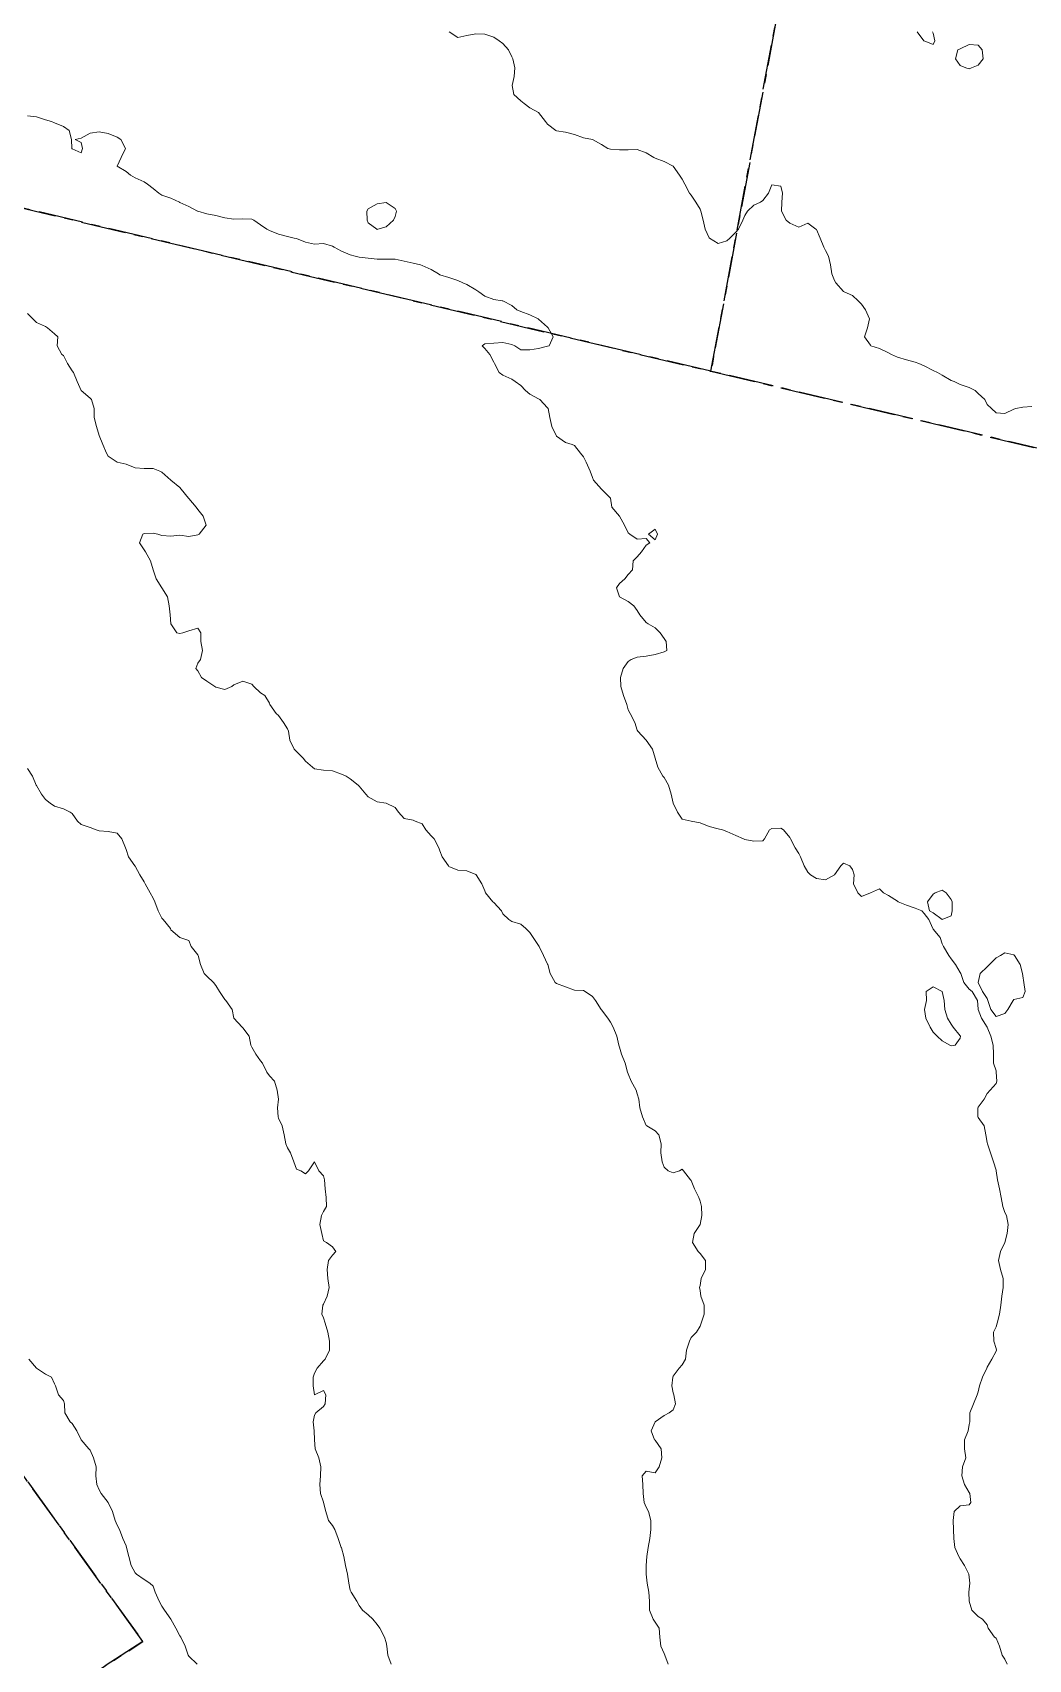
# Model space of a CAD drawing. Header units: centimetres. Extents: x 0 to 642158, y -847 to 649707.
# Drawn here: x 616897 to 616952.6, y 621496 to 621586.7 of the extents above; entities that cross this region are included whole.
import ezdxf

# ---------------------------------------------------------------- set-up
doc = ezdxf.new("R2010")
doc.units = ezdxf.units.CM
doc.header["$MEASUREMENT"] = 0
doc.linetypes.add('CENTERX2', pattern=[4, 2.5, -0.5, 0.5, -0.5])
doc.layers.add('SPW_parcellaire cadastral', color=7, linetype='CENTERX2', lineweight=25, true_color=0xff0542)
doc.layers.add('WAL_topographie 0.5', color=253, linetype='Continuous', lineweight=20)

msp = doc.modelspace()

# ---------------------------------------------------------------- linework, layer by layer
at = {"layer": 'SPW_parcellaire cadastral'}
for points in [[(616941.396, 621603.054), (616942.547, 621602.821), (616941.59, 621598.423), (616959.915, 621594.697), (616960.872, 621599.094), (616958.93, 621599.489), (616964.52, 621627.116), (616966.039, 621634.62), (616967.723, 621642.945), (616968.84, 621648.466), (616969.099, 621649.744), (616978.598, 621647.774), (616977.304, 621641.176), (616974.814, 621628.477), (616961.682, 621561.505), (616934.855, 621567.822), (616941.396, 621603.054)], [(616889.773, 621638.699), (616898.529, 621624.817), (616903.7, 621616.432), (616901.479, 621616.883), (616900.528, 621611.365), (616899.721, 621606.687), (616912.682, 621604.052), (616913.489, 621608.73), (616916.32, 621608.153), (616915.444, 621603.842), (616939.751, 621598.899), (616940.536, 621603.229), (616941.396, 621603.054), (616934.855, 621567.822), (616876.41, 621581.683)], [(616876.41, 621581.683), (616934.855, 621567.822), (616961.682, 621561.505)], [(616858.606, 621468.447), (616835.423, 621553.076), (616854.687, 621564.33), (616903.186, 621496.996), (616858.606, 621468.447)], [(616858.606, 621468.447), (616903.186, 621496.996), (616854.687, 621564.33)]]:
    msp.add_lwpolyline(points, dxfattribs=at)
at = {"layer": 'WAL_topographie 0.5'}
for points in [[(616920.269, 621586.75), (616920.75, 621586.433), (616921.25, 621586.543), (616921.75, 621586.633), (616922.25, 621586.624), (616922.75, 621586.455), (616923.044, 621586.25), (616923.25, 621586.089), (616923.561, 621585.75), (616923.75, 621585.362), (616923.81, 621585.25), (616923.931, 621584.75), (616923.886, 621584.25), (616923.768, 621583.75), (616923.875, 621583.25), (616924.25, 621582.895), (616924.44, 621582.75), (616924.75, 621582.507), (616925.25, 621582.25), (616925.25, 621582.25), (616925.635, 621581.75), (616925.75, 621581.592), (616926.214, 621581.25), (616926.25, 621581.234), (616926.75, 621581.162), (616927.25, 621581.02), (616927.75, 621580.831), (616928.25, 621580.75), (616928.25, 621580.75), (616928.75, 621580.472), (616929.113, 621580.25), (616929.25, 621580.209), (616929.75, 621580.161), (616930.25, 621580.169), (616930.75, 621580.188), (616931.25, 621580.006), (616931.667, 621579.75), (616931.75, 621579.701), (616932.25, 621579.518), (616932.75, 621579.25), (616932.75, 621579.25), (616933.094, 621578.75), (616933.25, 621578.533), (616933.394, 621578.25), (616933.669, 621577.75), (616933.75, 621577.65), (616934.006, 621577.25), (616934.25, 621576.854), (616934.293, 621576.75), (616934.424, 621576.25), (616934.543, 621575.75), (616934.75, 621575.267), (616934.768, 621575.25), (616935.25, 621574.956), (616935.75, 621575.101), (616935.904, 621575.25), (616936.25, 621575.578), (616936.389, 621575.75), (616936.629, 621576.25), (616936.75, 621576.5), (616936.9, 621576.75), (616937.25, 621577.081), (616937.618, 621577.25), (616937.75, 621577.35), (616938.071, 621577.75), (616938.25, 621578.226), (616938.75, 621578.135), (616938.846, 621577.75), (616938.806, 621577.25), (616938.79, 621576.75), (616939.05, 621576.25), (616939.25, 621576.083), (616939.75, 621575.861), (616940.25, 621576.072), (616940.7, 621575.75), (616940.75, 621575.727), (616940.937, 621575.25), (616941.145, 621574.75), (616941.25, 621574.559), (616941.412, 621574.25), (616941.531, 621573.75), (616941.593, 621573.25), (616941.75, 621572.883), (616941.821, 621572.75), (616942.25, 621572.27), (616942.279, 621572.25), (616942.75, 621572.055), (616943.062, 621571.75), (616943.25, 621571.558), (616943.481, 621571.25), (616943.703, 621570.75), (616943.593, 621570.25), (616943.425, 621569.75), (616943.75, 621569.274), (616943.776, 621569.25), (616944.25, 621569.088), (616944.75, 621568.854), (616944.928, 621568.75), (616945.25, 621568.609), (616945.75, 621568.463), (616946.25, 621568.338), (616946.439, 621568.25), (616946.75, 621568.124), (616947.25, 621567.871), (616947.482, 621567.75), (616947.75, 621567.6), (616948.25, 621567.318), (616948.41, 621567.25), (616948.75, 621567.088), (616949.25, 621566.924), (616949.592, 621566.75), (616949.75, 621566.58), (616950.12, 621566.25), (616950.25, 621565.979), (616950.5, 621565.75), (616950.75, 621565.511), (616951.25, 621565.471), (616951.75, 621565.705), (616951.861, 621565.75), (616952.25, 621565.826), (616952.75, 621565.856)], [(616946.35, 621586.75), (616946.728, 621586.25), (616946.75, 621586.238), (616947.25, 621586.036), (616947.347, 621586.25), (616947.25, 621586.679), (616947.212, 621586.75)], [(616949.25, 621584.685), (616949.386, 621584.75), (616949.75, 621584.888), (616950.034, 621585.25), (616949.97, 621585.75), (616949.75, 621586), (616949.25, 621586.037), (616948.75, 621585.805), (616948.619, 621585.75), (616948.482, 621585.25), (616948.75, 621584.875), (616949.062, 621584.75), (616949.25, 621584.685)], [(616896.75, 621582.074), (616897.25, 621582.009), (616897.75, 621581.845), (616898.083, 621581.75), (616898.25, 621581.667), (616898.75, 621581.472), (616899.083, 621581.25), (616899.208, 621580.75), (616899.228, 621580.25), (616899.25, 621580.232), (616899.75, 621580), (616899.827, 621580.25), (616899.75, 621580.583), (616899.417, 621580.75), (616899.75, 621580.821), (616900.25, 621581.09), (616900.75, 621581.179), (616901.25, 621581.074), (616901.75, 621580.885), (616901.952, 621580.75), (616902.224, 621580.25), (616901.97, 621579.75), (616901.75, 621579.25), (616902.25, 621578.958), (616902.5, 621578.75), (616902.75, 621578.614), (616903.25, 621578.39), (616903.444, 621578.25), (616903.75, 621578.011), (616904.083, 621577.75), (616904.25, 621577.647), (616904.75, 621577.477), (616905.231, 621577.25), (616905.25, 621577.242), (616905.75, 621577.019), (616906.233, 621576.75), (616906.25, 621576.743), (616906.75, 621576.594), (616907.25, 621576.503), (616907.75, 621576.383), (616908.25, 621576.297), (616908.75, 621576.32), (616909.25, 621576.307), (616909.371, 621576.25), (616909.75, 621575.99), (616910.088, 621575.75), (616910.25, 621575.665), (616910.75, 621575.463), (616911.25, 621575.333), (616911.625, 621575.25), (616911.75, 621575.223), (616912.25, 621575.019), (616912.75, 621574.917), (616913.25, 621574.946), (616913.75, 621574.801), (616913.85, 621574.75), (616914.25, 621574.512), (616914.75, 621574.323), (616915.022, 621574.25), (616915.25, 621574.193), (616915.75, 621574.139), (616916.25, 621574.067), (616916.75, 621574.079), (616917.25, 621574.08), (616917.75, 621573.969), (616918.25, 621573.859), (616918.662, 621573.75), (616918.75, 621573.726), (616919.25, 621573.505), (616919.662, 621573.25), (616919.75, 621573.207), (616920.25, 621573.046), (616920.75, 621572.888), (616921.014, 621572.75), (616921.25, 621572.654), (616921.75, 621572.369), (616921.914, 621572.25), (616922.25, 621572.018), (616922.75, 621571.83), (616923.214, 621571.75), (616923.25, 621571.743), (616923.75, 621571.486), (616924.034, 621571.25), (616924.25, 621571.16), (616924.75, 621570.972), (616925.226, 621570.75), (616925.25, 621570.737), (616925.75, 621570.288), (616925.772, 621570.25), (616926.067, 621569.75), (616925.828, 621569.25), (616925.75, 621569.218), (616925.25, 621569.092), (616924.75, 621569.017), (616924.25, 621569.028), (616923.92, 621569.25), (616923.75, 621569.312), (616923.25, 621569.422), (616922.75, 621569.388), (616922.25, 621569.357), (616922.092, 621569.25), (616922.25, 621569.1), (616922.53, 621568.75), (616922.75, 621568.327), (616922.786, 621568.25), (616923.046, 621567.75), (616923.25, 621567.605), (616923.75, 621567.386), (616923.946, 621567.25), (616924.25, 621567.031), (616924.523, 621566.75), (616924.75, 621566.542), (616925.25, 621566.294), (616925.324, 621566.25), (616925.75, 621565.79), (616925.786, 621565.75), (616925.875, 621565.25), (616925.992, 621564.75), (616926.22, 621564.25), (616926.25, 621564.213), (616926.75, 621563.854), (616927.125, 621563.75), (616927.25, 621563.683), (616927.592, 621563.25), (616927.75, 621563.05), (616927.9, 621562.75), (616928.125, 621562.25), (616928.25, 621561.9), (616928.31, 621561.75), (616928.75, 621561.25), (616928.75, 621561.25), (616929.25, 621560.75), (616929.25, 621560.75), (616929.322, 621560.25), (616929.75, 621559.75), (616929.75, 621559.75), (616930.036, 621559.25), (616930.25, 621558.821), (616930.333, 621558.75), (616930.75, 621558.456), (616931.25, 621558.5), (616931.45, 621558.25), (616931.25, 621558.125), (616930.977, 621557.75), (616930.75, 621557.472), (616930.528, 621557.25), (616930.481, 621556.75), (616930.25, 621556.5), (616930.05, 621556.25), (616929.75, 621556), (616929.595, 621555.75), (616929.75, 621555.25), (616929.75, 621555.25), (616930.25, 621554.979), (616930.558, 621554.75), (616930.75, 621554.487), (616930.9, 621554.25), (616931.25, 621553.813), (616931.357, 621553.75), (616931.75, 621553.521), (616932.033, 621553.25), (616932.25, 621552.917), (616932.359, 621552.75), (616932.404, 621552.25), (616932.25, 621552.179), (616931.75, 621552.024), (616931.25, 621551.933), (616930.75, 621551.885), (616930.408, 621551.75), (616930.25, 621551.639), (616929.958, 621551.25), (616929.82, 621550.75), (616929.84, 621550.25), (616929.978, 621549.75), (616930.163, 621549.25), (616930.25, 621548.95), (616930.35, 621548.75), (616930.607, 621548.25), (616930.75, 621547.821), (616930.783, 621547.75), (616931.25, 621547.25), (616931.25, 621547.25), (616931.59, 621546.75), (616931.75, 621546.25), (616931.75, 621546.25), (616931.893, 621545.75), (616932.175, 621545.25), (616932.25, 621545.171), (616932.485, 621544.75), (616932.631, 621544.25), (616932.75, 621543.75), (616932.75, 621543.75), (616932.985, 621543.25), (616933.25, 621542.859), (616933.75, 621542.75), (616933.75, 621542.75), (616934.25, 621542.65), (616934.75, 621542.444), (616935.25, 621542.321), (616935.5, 621542.25), (616935.75, 621542.156), (616936.25, 621541.938), (616936.679, 621541.75), (616936.75, 621541.728), (616937.25, 621541.632), (616937.75, 621541.639), (616937.85, 621541.75), (616938.125, 621542.25), (616938.25, 621542.331), (616938.75, 621542.358), (616938.893, 621542.25), (616939.25, 621541.833), (616939.293, 621541.75), (616939.555, 621541.25), (616939.75, 621540.93), (616939.855, 621540.75), (616940.061, 621540.25), (616940.25, 621539.9), (616940.408, 621539.75), (616940.75, 621539.547), (616941.25, 621539.477), (616941.75, 621539.75), (616941.75, 621539.75), (616942.094, 621540.25), (616942.25, 621540.397), (616942.607, 621540.25), (616942.75, 621540.05), (616942.85, 621539.75), (616942.8, 621539.25), (616943.044, 621538.75), (616943.25, 621538.544), (616943.75, 621538.75), (616943.75, 621538.75), (616944.25, 621538.96), (616944.472, 621538.75), (616944.75, 621538.603), (616945.25, 621538.277), (616945.303, 621538.25), (616945.75, 621538.065), (616946.25, 621537.893), (616946.614, 621537.75), (616946.75, 621537.6), (616947, 621537.25), (616947.235, 621536.75), (616947.25, 621536.722), (616947.636, 621536.25), (616947.75, 621535.893), (616947.813, 621535.75), (616948.125, 621535.25), (616948.25, 621535.071), (616948.5, 621534.75), (616948.75, 621534.3), (616948.788, 621534.25), (616948.95, 621533.75), (616949.25, 621533.375), (616949.417, 621533.25), (616949.724, 621532.75), (616949.75, 621532.251), (616949.75, 621532.25), (616949.932, 621531.75), (616950.25, 621531.25), (616950.25, 621531.25), (616950.458, 621530.75), (616950.583, 621530.25), (616950.609, 621529.75), (616950.604, 621529.25), (616950.75, 621528.813), (616950.763, 621528.75), (616950.787, 621528.25), (616950.75, 621528.113), (616950.417, 621527.75), (616950.25, 621527.55), (616950.083, 621527.25), (616949.75, 621526.788), (616949.736, 621526.75), (616949.739, 621526.25), (616949.75, 621526.228), (616950.094, 621525.75), (616950.183, 621525.25), (616950.25, 621524.821), (616950.267, 621524.75), (616950.441, 621524.25), (616950.606, 621523.75), (616950.75, 621523.281), (616950.761, 621523.25), (616950.83, 621522.75), (616950.938, 621522.25), (616951.028, 621521.75), (616951.136, 621521.25), (616951.25, 621520.93), (616951.337, 621520.75), (616951.435, 621520.25), (616951.38, 621519.75), (616951.25, 621519.25), (616951.25, 621519.25), (616951.009, 621518.75), (616950.888, 621518.25), (616950.993, 621517.75), (616951.152, 621517.25), (616951.141, 621516.75), (616951.073, 621516.25), (616951.016, 621515.75), (616950.94, 621515.25), (616950.819, 621514.75), (616950.75, 621514.542), (616950.615, 621514.25), (616950.631, 621513.75), (616950.75, 621513.333), (616950.77, 621513.25), (616950.75, 621513.194), (616950.515, 621512.75), (616950.25, 621512.3), (616950.23, 621512.25), (616950, 621511.75), (616949.833, 621511.25), (616949.75, 621510.917), (616949.691, 621510.75), (616949.5, 621510.25), (616949.281, 621509.75), (616949.294, 621509.25), (616949.25, 621509.107), (616949.188, 621508.75), (616948.987, 621508.25), (616948.987, 621507.75), (616949.06, 621507.25), (616948.888, 621506.75), (616948.852, 621506.25), (616948.984, 621505.75), (616949.25, 621505.304), (616949.285, 621505.25), (616949.353, 621504.75), (616949.25, 621504.629), (616948.75, 621504.57), (616948.417, 621504.25), (616948.363, 621503.75), (616948.381, 621503.25), (616948.391, 621502.75), (616948.452, 621502.25), (616948.677, 621501.75), (616948.75, 621501.615), (616948.994, 621501.25), (616949.235, 621500.75), (616949.25, 621500.583), (616949.282, 621500.25), (616949.25, 621499.917), (616949.234, 621499.75), (616949.25, 621499.251), (616949.25, 621499.25), (616949.397, 621498.75), (616949.75, 621498.397), (616950, 621498.25), (616950.25, 621497.938), (616950.308, 621497.75), (616950.667, 621497.25), (616950.75, 621497.197), (616950.952, 621496.75), (616951.102, 621496.25), (616951.25, 621496.015), (616951.375, 621495.75)], [(616916.283, 621575.75), (616916.25, 621575.735), (616916.23, 621575.75), (616915.75, 621576.103), (616915.685, 621576.25), (616915.669, 621576.75), (616915.75, 621576.873), (616916.25, 621577.16), (616916.75, 621577.227), (616917.25, 621576.899), (616917.323, 621576.75), (616917.25, 621576.458), (616917.159, 621576.25), (616916.75, 621575.869), (616916.283, 621575.75)], [(616896.75, 621571.042), (616897.054, 621570.75), (616897.25, 621570.546), (616897.75, 621570.315), (616897.875, 621570.25), (616898.25, 621569.917), (616898.45, 621569.75), (616898.4, 621569.25), (616898.667, 621568.75), (616898.75, 621568.708), (616898.979, 621568.25), (616899.25, 621567.844), (616899.321, 621567.75), (616899.53, 621567.25), (616899.75, 621566.75), (616899.75, 621566.75), (616900.25, 621566.325), (616900.313, 621566.25), (616900.467, 621565.75), (616900.477, 621565.25), (616900.607, 621564.75), (616900.75, 621564.25), (616900.75, 621564.25), (616900.944, 621563.75), (616901.161, 621563.25), (616901.25, 621563.083), (616901.75, 621562.75), (616901.75, 621562.75), (616902.25, 621562.639), (616902.75, 621562.447), (616903.25, 621562.406), (616903.75, 621562.411), (616904.135, 621562.25), (616904.25, 621562.194), (616904.75, 621561.75), (616904.75, 621561.75), (616905.25, 621561.339), (616905.326, 621561.25), (616905.737, 621560.75), (616905.75, 621560.734), (616906.158, 621560.25), (616906.25, 621560.12), (616906.553, 621559.75), (616906.704, 621559.25), (616906.326, 621558.75), (616906.25, 621558.698), (616905.75, 621558.62), (616905.25, 621558.686), (616904.75, 621558.632), (616904.25, 621558.664), (616904.023, 621558.75), (616903.75, 621558.801), (616903.25, 621558.77), (616903.173, 621558.75), (616902.987, 621558.25), (616903.25, 621557.865), (616903.325, 621557.75), (616903.617, 621557.25), (616903.75, 621556.75), (616903.75, 621556.75), (616903.917, 621556.25), (616904.25, 621555.75), (616904.25, 621555.75), (616904.56, 621555.25), (616904.641, 621554.75), (616904.706, 621554.25), (616904.75, 621553.75), (616904.75, 621553.75), (616905.083, 621553.25), (616905.25, 621553.204), (616905.417, 621553.25), (616905.75, 621553.361), (616906.25, 621553.5), (616906.417, 621553.25), (616906.417, 621552.75), (616906.5, 621552.25), (616906.393, 621551.75), (616906.25, 621551.55), (616906.135, 621551.25), (616906.25, 621551.114), (616906.45, 621550.75), (616906.75, 621550.543), (616907.197, 621550.25), (616907.25, 621550.212), (616907.75, 621550.09), (616908.15, 621550.25), (616908.25, 621550.333), (616908.75, 621550.554), (616909.25, 621550.375), (616909.369, 621550.25), (616909.75, 621549.887), (616909.981, 621549.75), (616910.25, 621549.312), (616910.266, 621549.25), (616910.62, 621548.75), (616910.75, 621548.641), (616911.028, 621548.25), (616911.25, 621547.88), (616911.306, 621547.75), (616911.386, 621547.25), (616911.623, 621546.75), (616911.75, 621546.62), (616912.113, 621546.25), (616912.25, 621546.094), (616912.647, 621545.75), (616912.75, 621545.65), (616913.25, 621545.579), (616913.75, 621545.55), (616914.25, 621545.359), (616914.519, 621545.25), (616914.75, 621545.1), (616915.187, 621544.75), (616915.25, 621544.7), (616915.61, 621544.25), (616915.75, 621544.098), (616916.25, 621543.813), (616916.75, 621543.75), (616916.75, 621543.75), (616917.25, 621543.5), (616917.434, 621543.25), (616917.75, 621542.897), (616918.25, 621542.804), (616918.365, 621542.75), (616918.75, 621542.583), (616918.963, 621542.25), (616919.25, 621541.929), (616919.429, 621541.75), (616919.694, 621541.25), (616919.75, 621541.094), (616919.872, 621540.75), (616920.226, 621540.25), (616920.25, 621540.222), (616920.75, 621540.007), (616921.25, 621539.976), (616921.75, 621539.769), (616921.769, 621539.75), (616922.09, 621539.25), (616922.25, 621538.85), (616922.283, 621538.75), (616922.7, 621538.25), (616922.75, 621538.2), (616923.178, 621537.75), (616923.25, 621537.583), (616923.583, 621537.25), (616923.75, 621537.15), (616924.25, 621537), (616924.528, 621536.75), (616924.75, 621536.528), (616924.95, 621536.25), (616925.25, 621535.809), (616925.276, 621535.75), (616925.513, 621535.25), (616925.75, 621534.776), (616925.768, 621534.75), (616925.887, 621534.25), (616926.162, 621533.75), (616926.25, 621533.694), (616926.75, 621533.5), (616927.25, 621533.321), (616927.75, 621533.304), (616927.838, 621533.25), (616928.25, 621532.958), (616928.417, 621532.75), (616928.73, 621532.25), (616928.75, 621532.229), (616929.099, 621531.75), (616929.25, 621531.533), (616929.405, 621531.25), (616929.616, 621530.75), (616929.727, 621530.25), (616929.75, 621530.15), (616929.864, 621529.75), (616930.069, 621529.25), (616930.213, 621528.75), (616930.25, 621528.656), (616930.417, 621528.25), (616930.689, 621527.75), (616930.75, 621527.542), (616930.833, 621527.25), (616930.898, 621526.75), (616931.037, 621526.25), (616931.25, 621525.778), (616931.288, 621525.75), (616931.75, 621525.477), (616931.942, 621525.25), (616932.077, 621524.75), (616932.065, 621524.25), (616932.135, 621523.75), (616932.25, 621523.45), (616932.472, 621523.25), (616932.75, 621523.136), (616933.107, 621523.25), (616933.25, 621523.333), (616933.327, 621523.25), (616933.722, 621522.75), (616933.75, 621522.708), (616933.94, 621522.25), (616934.187, 621521.75), (616934.25, 621521.55), (616934.333, 621521.25), (616934.35, 621520.75), (616934.25, 621520.25), (616934.25, 621520.25), (616933.925, 621519.75), (616933.827, 621519.25), (616934.135, 621518.75), (616934.25, 621518.635), (616934.544, 621518.25), (616934.544, 621517.75), (616934.307, 621517.25), (616934.25, 621516.85), (616934.217, 621516.75), (616934.25, 621516.583), (616934.296, 621516.25), (616934.484, 621515.75), (616934.469, 621515.25), (616934.306, 621514.75), (616934.25, 621514.583), (616934.05, 621514.25), (616933.75, 621513.95), (616933.655, 621513.75), (616933.5, 621513.25), (616933.438, 621512.75), (616933.25, 621512.429), (616933.083, 621512.25), (616932.75, 621511.796), (616932.733, 621511.75), (616932.671, 621511.25), (616932.75, 621510.875), (616932.779, 621510.75), (616932.882, 621510.25), (616932.75, 621509.929), (616932.522, 621509.75), (616932.25, 621509.614), (616931.75, 621509.25), (616931.75, 621509.25), (616931.525, 621508.75), (616931.712, 621508.25), (616931.75, 621508.221), (616932.083, 621507.75), (616932.112, 621507.25), (616931.975, 621506.75), (616931.75, 621506.404), (616931.25, 621506.5), (616931.028, 621506.25), (616931.05, 621505.75), (616931.068, 621505.25), (616931.136, 621504.75), (616931.25, 621504.5), (616931.375, 621504.25), (616931.506, 621503.75), (616931.509, 621503.25), (616931.452, 621502.75), (616931.36, 621502.25), (616931.279, 621501.75), (616931.25, 621501.25), (616931.25, 621500.75), (616931.296, 621500.25), (616931.397, 621499.75), (616931.426, 621499.25), (616931.434, 621498.75), (616931.632, 621498.25), (616931.75, 621498.083), (616931.972, 621497.75), (616932, 621497.25), (616932.062, 621496.75), (616932.25, 621496.33), (616932.291, 621496.25), (616932.468, 621495.75)], [(616931.881, 621558.75), (616931.75, 621558.417), (616931.375, 621558.75), (616931.75, 621559.023), (616931.881, 621558.75)], [(616896.75, 621545.671), (616897.036, 621545.25), (616897.236, 621544.75), (616897.25, 621544.728), (616897.525, 621544.25), (616897.75, 621543.95), (616898.011, 621543.75), (616898.25, 621543.578), (616898.75, 621543.425), (616899.139, 621543.25), (616899.25, 621543.167), (616899.544, 621542.75), (616899.75, 621542.555), (616900.25, 621542.38), (616900.583, 621542.25), (616900.75, 621542.203), (616901.25, 621542.161), (616901.75, 621542.077), (616902.016, 621541.75), (616902.215, 621541.25), (616902.25, 621541.167), (616902.382, 621540.75), (616902.734, 621540.25), (616902.75, 621540.23), (616903.017, 621539.75), (616903.25, 621539.361), (616903.306, 621539.25), (616903.587, 621538.75), (616903.75, 621538.454), (616903.848, 621538.25), (616904.029, 621537.75), (616904.25, 621537.339), (616904.318, 621537.25), (616904.72, 621536.75), (616904.75, 621536.683), (616905.25, 621536.25), (616905.25, 621536.25), (616905.75, 621536.083), (616905.875, 621535.75), (616906.25, 621535.288), (616906.267, 621535.25), (616906.4, 621534.75), (616906.596, 621534.25), (616906.75, 621534.096), (616907.125, 621533.75), (616907.25, 621533.583), (616907.45, 621533.25), (616907.75, 621532.8), (616907.812, 621532.75), (616908.156, 621532.25), (616908.25, 621531.75), (616908.25, 621531.75), (616908.719, 621531.25), (616908.75, 621531.222), (616909.104, 621530.75), (616909.198, 621530.25), (616909.25, 621530.135), (616909.477, 621529.75), (616909.75, 621529.375), (616909.855, 621529.25), (616910.1, 621528.75), (616910.25, 621528.55), (616910.515, 621528.25), (616910.667, 621527.75), (616910.75, 621527.25), (616910.75, 621527.25), (616910.75, 621527.25), (616910.693, 621526.75), (616910.722, 621526.25), (616910.75, 621526.187), (616910.956, 621525.75), (616911.053, 621525.25), (616911.15, 621524.75), (616911.25, 621524.528), (616911.411, 621524.25), (616911.6, 621523.75), (616911.75, 621523.341), (616912, 621523.25), (616912.25, 621523.083), (616912.417, 621523.25), (616912.75, 621523.75), (616912.75, 621523.75), (616912.75, 621523.75), (616913, 621523.25), (616913.25, 621522.964), (616913.31, 621522.75), (616913.354, 621522.25), (616913.397, 621521.75), (616913.417, 621521.25), (616913.25, 621520.972), (616913.145, 621520.75), (616913.042, 621520.25), (616913.167, 621519.75), (616913.25, 621519.35), (616913.417, 621519.25), (616913.75, 621519), (616913.95, 621518.75), (616913.75, 621518.55), (616913.536, 621518.25), (616913.45, 621517.75), (616913.491, 621517.25), (616913.571, 621516.75), (616913.46, 621516.25), (616913.25, 621515.817), (616913.217, 621515.75), (616913.167, 621515.25), (616913.25, 621515.041), (616913.347, 621514.75), (616913.5, 621514.25), (616913.591, 621513.75), (616913.583, 621513.25), (616913.341, 621512.75), (616913.25, 621512.659), (616912.904, 621512.25), (616912.75, 621511.964), (616912.685, 621511.75), (616912.682, 621511.25), (616912.75, 621510.75), (616913.25, 621511), (616913.383, 621510.75), (616913.355, 621510.25), (616913.25, 621510.107), (616912.833, 621509.75), (616912.75, 621509.625), (616912.677, 621509.25), (616912.726, 621508.75), (616912.75, 621508.25), (616912.75, 621508.25), (616912.786, 621507.75), (616913, 621507.25), (616913.114, 621506.75), (616913.094, 621506.25), (616913.052, 621505.75), (616913.093, 621505.25), (616913.25, 621504.778), (616913.26, 621504.75), (616913.38, 621504.25), (616913.532, 621503.75), (616913.75, 621503.476), (616913.885, 621503.25), (616914.078, 621502.75), (616914.242, 621502.25), (616914.25, 621502.219), (616914.384, 621501.75), (616914.483, 621501.25), (616914.599, 621500.75), (616914.674, 621500.25), (616914.75, 621499.861), (616914.806, 621499.75), (616915.113, 621499.25), (616915.25, 621499.019), (616915.434, 621498.75), (616915.75, 621498.5), (616916.011, 621498.25), (616916.25, 621497.96), (616916.393, 621497.75), (616916.65, 621497.25), (616916.75, 621496.95), (616916.791, 621496.75), (616916.833, 621496.25), (616917.023, 621495.75)], [(616947.75, 621537.25), (616947.75, 621537.25), (616947.75, 621537.25), (616947.25, 621537.639), (616947.05, 621537.75), (616946.926, 621538.25), (616947.25, 621538.673), (616947.361, 621538.75), (616947.75, 621538.89), (616947.969, 621538.75), (616948.25, 621538.375), (616948.296, 621538.25), (616948.309, 621537.75), (616948.25, 621537.464), (616947.75, 621537.25)], [(616951.406, 621532.25), (616951.25, 621532.023), (616950.75, 621531.85), (616950.464, 621532.25), (616950.288, 621532.75), (616950.25, 621532.85), (616950, 621533.25), (616949.75, 621533.75), (616949.75, 621533.75), (616949.75, 621533.75), (616949.875, 621534.25), (616950.25, 621534.625), (616950.383, 621534.75), (616950.75, 621535.117), (616951, 621535.25), (616951.25, 621535.404), (616951.75, 621535.294), (616951.783, 621535.25), (616952.104, 621534.75), (616952.224, 621534.25), (616952.25, 621534.125), (616952.298, 621533.75), (616952.368, 621533.25), (616952.25, 621532.917), (616951.75, 621532.8), (616951.708, 621532.75), (616951.406, 621532.25)], [(616948.25, 621530.21), (616948.464, 621530.25), (616948.75, 621530.65), (616948.769, 621530.75), (616948.75, 621530.768), (616948.364, 621531.25), (616948.25, 621531.424), (616948.042, 621531.75), (616947.895, 621532.25), (616947.85, 621532.75), (616947.75, 621533.25), (616947.75, 621533.25), (616947.25, 621533.5), (616946.861, 621533.25), (616946.875, 621532.75), (616946.77, 621532.25), (616946.833, 621531.75), (616947.087, 621531.25), (616947.25, 621530.981), (616947.464, 621530.75), (616947.75, 621530.5), (616948.171, 621530.25), (616948.25, 621530.21)], [(616896.825, 621512.75), (616897.25, 621512.25), (616897.25, 621512.25), (616897.75, 621511.917), (616898.083, 621511.75), (616898.25, 621511.375), (616898.321, 621511.25), (616898.472, 621510.75), (616898.75, 621510.438), (616898.813, 621510.25), (616898.838, 621509.75), (616899.139, 621509.25), (616899.25, 621509.15), (616899.5, 621508.75), (616899.75, 621508.25), (616899.75, 621508.25), (616900.179, 621507.75), (616900.25, 621507.679), (616900.438, 621507.25), (616900.583, 621506.75), (616900.567, 621506.25), (616900.625, 621505.75), (616900.75, 621505.469), (616900.859, 621505.25), (616901.25, 621504.75), (616901.25, 621504.75), (616901.484, 621504.25), (616901.639, 621503.75), (616901.75, 621503.5), (616901.875, 621503.25), (616902.058, 621502.75), (616902.25, 621502.333), (616902.275, 621502.25), (616902.409, 621501.75), (616902.523, 621501.25), (616902.75, 621500.833), (616902.838, 621500.75), (616903.25, 621500.47), (616903.573, 621500.25), (616903.75, 621500.083), (616903.875, 621499.75), (616904.087, 621499.25), (616904.25, 621498.97), (616904.381, 621498.75), (616904.75, 621498.25), (616904.75, 621498.25), (616905.026, 621497.75), (616905.25, 621497.325), (616905.306, 621497.25), (616905.547, 621496.75), (616905.702, 621496.25), (616905.75, 621496.187), (616906.202, 621495.75)]]:
    msp.add_lwpolyline(points, dxfattribs=at)

doc.saveas('drawing.dxf')
